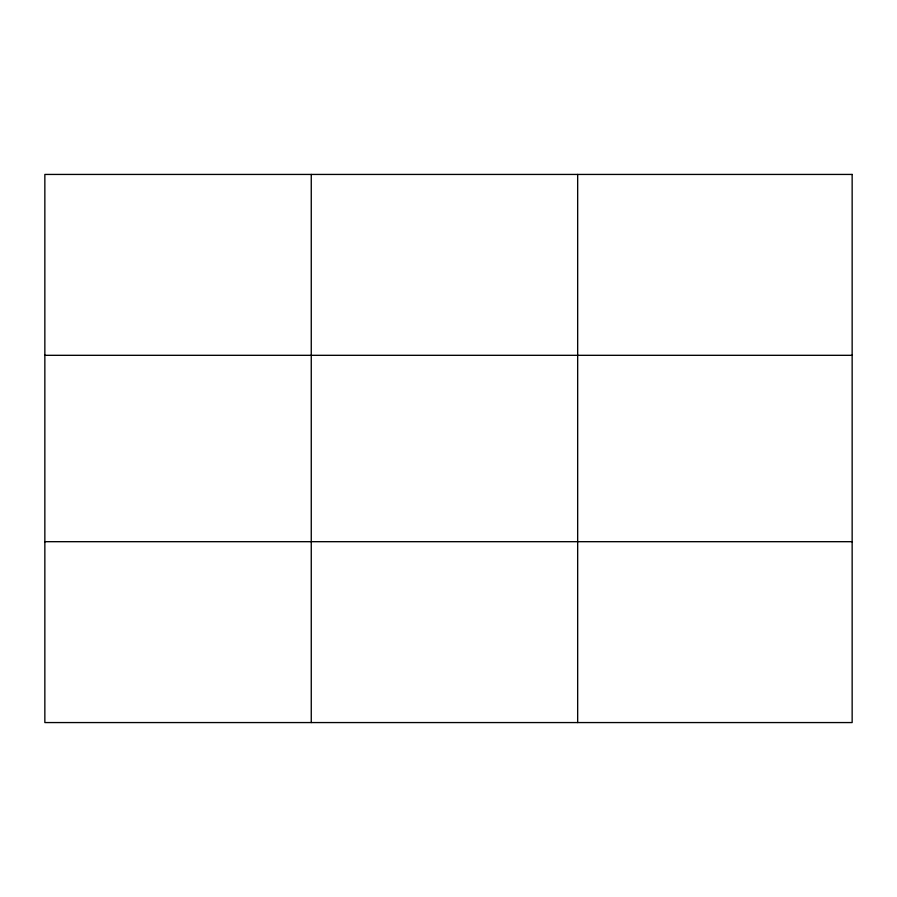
<?xml version="1.0" encoding="UTF-8"?>
<svg xmlns="http://www.w3.org/2000/svg" width="897" height="897" viewBox="0 0 897 897"><rect width="100%" height="100%" fill="white"/><g stroke="black" fill="none" stroke-linecap="round" stroke-linejoin="round"><path stroke-width="1.35" d="M311.259 722.567L311.259 174.433M577.668 722.567L577.668 174.433M44.85 355.313L852.15 355.313M44.85 541.687L852.15 541.687M852.15 174.433L852.15 722.567L44.85 722.567L44.85 174.433L852.15 174.433"/></g></svg>
